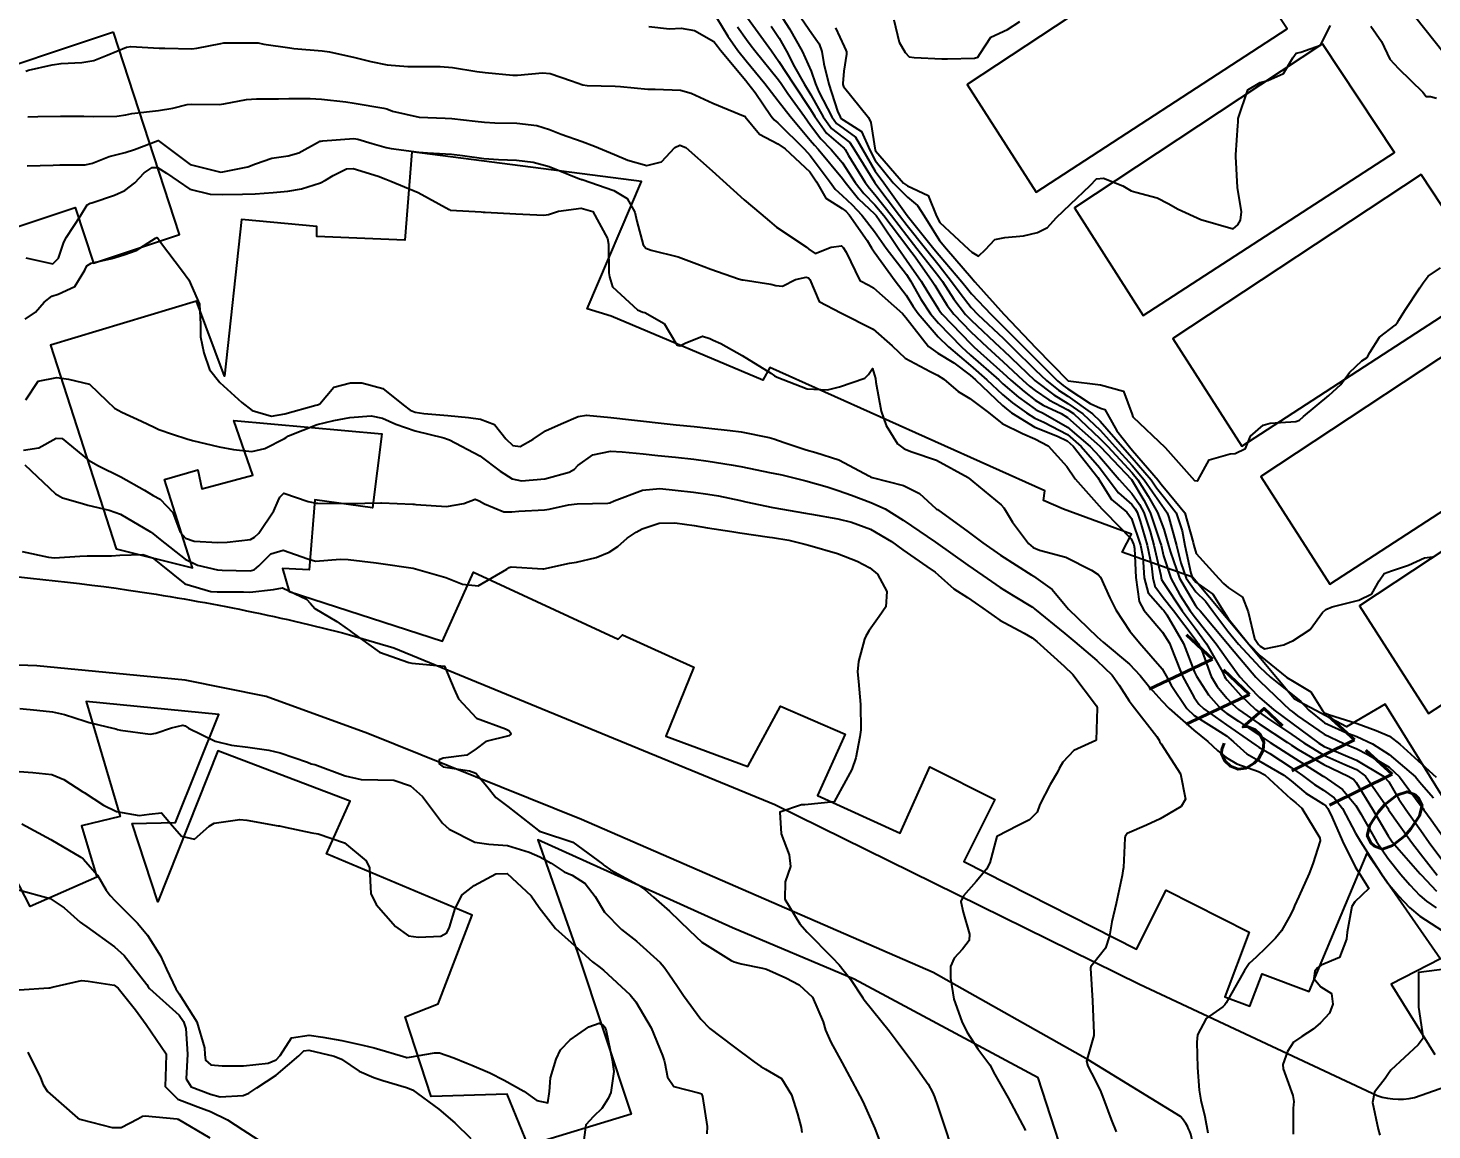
# Model space of a CAD drawing. Header units: metres. Extents: x 318500 to 325275, y 7408834 to 7428799.
# Drawn here: x 322087.7 to 322173.8, y 7422118.6 to 7422186.2 of the extents above; entities that cross this region are included whole.
import ezdxf
from ezdxf.enums import TextEntityAlignment as Align

# ---------------------------------------------------------------- set-up
doc = ezdxf.new("R2010")
doc.units = ezdxf.units.M
doc.header["$MEASUREMENT"] = 0
for name, color, linetype in [('Cotas', 45, 'Continuous'), ('Curvas de Nivel 1m', 11, 'Continuous'), ('Curvas de Nivel 5m', 15, 'Continuous'), ('Edificações', 30, 'Continuous'), ('Linha Férrea', 20, 'Continuous'), ('Vias Primárias', 230, 'Continuous')]:
    doc.layers.add(name, color=color, linetype=linetype)
doc.styles.add('Style-STANDARD', font='STANDARD.shx')

msp = doc.modelspace()

# ---------------------------------------------------------------- linework, layer by layer
at = {"layer": 'Curvas de Nivel 1m', "flags": 128}
for points, elevation in [([(322125.774, 7422186.274), (322127.047, 7422186.146), (322127.773, 7422186.175), (322128.59, 7422186.033), (322129.765, 7422185.353), (322129.999, 7422185.073), (322130.17, 7422184.834), (322131.732, 7422182.96), (322131.853, 7422182.808), (322132.294, 7422182.228), (322133.274, 7422180.786), (322133.475, 7422180.561), (322133.696, 7422180.365), (322135.323, 7422178.764), (322135.674, 7422178.375), (322136.896, 7422176.741), (322137.216, 7422176.309), (322137.642, 7422175.924), (322138.254, 7422175.339), (322138.839, 7422174.712), (322139.615, 7422173.717), (322140.332, 7422172.693), (322141.576, 7422171.068), (322141.835, 7422170.676), (322142.454, 7422169.561), (322143.051, 7422168.657), (322143.541, 7422168.08), (322144.963, 7422166.628), (322145.513, 7422166.13), (322147.237, 7422164.603), (322147.488, 7422164.369), (322148.449, 7422163.554), (322149.472, 7422162.815), (322149.626, 7422162.722), (322149.956, 7422162.563), (322151.458, 7422161.712), (322152.853, 7422160.526), (322153.431, 7422159.909), (322154.631, 7422158.502), (322154.993, 7422158.083), (322155.401, 7422157.63), (322155.88, 7422156.968), (322156.13, 7422156.479), (322156.53, 7422155.315), (322156.757, 7422154.469), (322157.181, 7422152.614), (322157.2, 7422152.462), (322157.227, 7422152.359), (322157.327, 7422152.197), (322158.487, 7422150.448), (322159.294, 7422149.379), (322159.992, 7422148.429), (322160.958, 7422146.711), (322161.086, 7422146.412), (322161.147, 7422146.309), (322161.248, 7422146.184), (322162.094, 7422145.253), (322162.99, 7422144.384), (322163.227, 7422144.2), (322163.726, 7422143.871), (322165.208, 7422142.868), (322165.949, 7422142.349), (322167.189, 7422141.592), (322168.477, 7422141.014), (322169.176, 7422140.711), (322169.74, 7422140.294), (322171.098, 7422138.333), (322171.131, 7422138.28), (322171.15, 7422138.249), (322172.56, 7422136.258), (322173.109, 7422135.549), (322174.14, 7422134.234)], 771), ([(322131.221, 7422186.265), (322131.767, 7422185.487), (322132.056, 7422185.099), (322132.281, 7422184.802), (322133.733, 7422183.013), (322133.904, 7422182.778), (322134.316, 7422182.179), (322135.319, 7422180.764), (322135.695, 7422180.22), (322136.329, 7422179.393), (322136.955, 7422178.741), (322137.668, 7422177.911), (322138.441, 7422176.718), (322138.973, 7422176.039), (322139.636, 7422175.348), (322140.196, 7422174.694), (322141.602, 7422172.828), (322141.715, 7422172.678), (322142.12, 7422172.145), (322143.162, 7422170.656), (322143.322, 7422170.408), (322143.563, 7422169.999), (322144.08, 7422169.167), (322144.489, 7422168.636), (322145.534, 7422167.557), (322146.538, 7422166.61), (322147.507, 7422165.725), (322148.724, 7422164.581), (322149.134, 7422164.223), (322149.484, 7422163.948), (322150.306, 7422163.386), (322151.472, 7422162.771), (322151.82, 7422162.536), (322153.447, 7422161.012), (322153.929, 7422160.513), (322155.416, 7422158.915), (322155.763, 7422158.485), (322156.411, 7422157.486), (322156.978, 7422156.466), (322157.375, 7422155.453), (322157.658, 7422154.457), (322157.768, 7422154.041), (322158.324, 7422152.45), (322159.313, 7422150.768), (322159.459, 7422150.586), (322159.591, 7422150.436), (322161.28, 7422148.433), (322161.298, 7422148.41), (322161.461, 7422148.223), (322163.007, 7422146.384), (322163.123, 7422146.256), (322163.247, 7422146.128), (322165.112, 7422144.361), (322165.229, 7422144.265), (322165.566, 7422144.014), (322167.208, 7422142.89), (322168.398, 7422142.312), (322169.195, 7422141.971), (322169.833, 7422141.651), (322171.179, 7422140.855), (322171.819, 7422140.27), (322172.391, 7422139.491), (322173.152, 7422138.46), (322173.248, 7422138.346), (322173.319, 7422138.247), (322173.754, 7422137.628), (322174.742, 7422136.226)], 769), ([(322131.829, 7422186.809), (322132.66, 7422185.688), (322133.313, 7422184.787), (322133.75, 7422184.144), (322134.644, 7422182.771), (322135.706, 7422181.19), (322135.968, 7422180.756), (322136.685, 7422179.74), (322137.682, 7422178.889), (322137.768, 7422178.816), (322137.824, 7422178.728), (322138.035, 7422178.364), (322139.042, 7422176.709), (322139.307, 7422176.365), (322139.643, 7422175.986), (322140.67, 7422174.69), (322141.612, 7422173.459), (322142.224, 7422172.671), (322143.574, 7422170.945), (322143.784, 7422170.647), (322144.484, 7422169.561), (322145.194, 7422168.625), (322145.545, 7422168.265), (322147.338, 7422166.602), (322147.517, 7422166.431), (322149.465, 7422164.57), (322150.622, 7422163.694), (322151.476, 7422163.168), (322152.389, 7422162.531), (322153.455, 7422161.526), (322154.388, 7422160.506), (322155.423, 7422159.365), (322156.159, 7422158.479), (322156.671, 7422157.739), (322157.393, 7422156.714), (322157.564, 7422156.458), (322157.679, 7422156.164), (322158.148, 7422154.452), (322158.408, 7422153.386), (322158.73, 7422152.446), (322159.322, 7422151.599), (322159.914, 7422151.029), (322160.377, 7422150.424), (322161.292, 7422149.187), (322161.951, 7422148.4), (322163.259, 7422146.983), (322163.911, 7422146.373), (322165.24, 7422145.312), (322165.767, 7422144.883), (322166.263, 7422144.345), (322167.219, 7422143.584), (322168.538, 7422142.982), (322169.206, 7422142.729), (322170.16, 7422142.29), (322171.19, 7422141.64), (322172.801, 7422140.256), (322172.973, 7422140.058), (322173.166, 7422139.816), (322173.901, 7422138.983)], 768), ([(322133.284, 7422186.296), (322133.768, 7422185.575), (322134.233, 7422184.775), (322134.719, 7422183.797), (322135.305, 7422182.764), (322135.72, 7422182.084), (322136.483, 7422180.748), (322136.986, 7422180.034), (322137.688, 7422179.489), (322138.117, 7422179.157), (322138.4, 7422178.719), (322139.618, 7422176.733), (322139.636, 7422176.7), (322141.15, 7422174.685), (322141.621, 7422174.073), (322142.74, 7422172.663), (322143.585, 7422171.622), (322144.354, 7422170.638), (322144.866, 7422169.933), (322145.554, 7422169.045), (322145.964, 7422168.616), (322147.528, 7422167.136), (322148.092, 7422166.591), (322149.5, 7422165.205), (322150.168, 7422164.56), (322150.911, 7422163.976), (322151.481, 7422163.604), (322152.987, 7422162.525), (322153.463, 7422162.075), (322154.83, 7422160.499), (322155.43, 7422159.821), (322156.58, 7422158.472), (322156.927, 7422157.989), (322157.399, 7422157.383), (322158.116, 7422156.453), (322158.482, 7422155.341), (322158.662, 7422154.447), (322159.03, 7422152.747), (322159.133, 7422152.442), (322159.328, 7422152.209), (322160.368, 7422151.472), (322161.034, 7422150.414), (322161.304, 7422149.979), (322162.58, 7422148.391), (322163.269, 7422147.678), (322164.903, 7422146.363), (322165.248, 7422146.159), (322166.383, 7422145.485), (322167.091, 7422144.332), (322167.228, 7422144.189), (322167.462, 7422144.091), (322169.218, 7422143.53), (322170.395, 7422143.105), (322171.207, 7422142.755), (322171.834, 7422142.27), (322173.182, 7422141.046), (322174.079, 7422140.236)], 767), ([(322134.009, 7422186.778), (322134.402, 7422186.145), (322135.194, 7422184.766), (322135.742, 7422183.533), (322136.004, 7422182.756), (322136.21, 7422182.266), (322136.997, 7422180.741), (322137.289, 7422180.329), (322137.693, 7422180.042), (322138.466, 7422179.497), (322138.908, 7422178.712), (322139.661, 7422177.401), (322140.187, 7422176.695), (322141.62, 7422174.69), (322143.264, 7422172.655), (322143.594, 7422172.257), (322144.981, 7422170.629), (322145.238, 7422170.296), (322145.563, 7422169.887), (322146.782, 7422168.608), (322147.539, 7422167.856), (322148.812, 7422166.581), (322149.51, 7422165.879), (322150.836, 7422164.55), (322151.201, 7422164.258), (322151.485, 7422164.064), (322152.85, 7422163.153), (322153.474, 7422162.875), (322153.754, 7422162.797), (322153.912, 7422162.513), (322154.485, 7422161.474), (322155.258, 7422160.493), (322155.437, 7422160.287), (322157.018, 7422158.466), (322157.185, 7422158.24), (322157.405, 7422157.971), (322158.661, 7422156.447), (322159.173, 7422154.632), (322159.2, 7422154.442), (322159.353, 7422153.966), (322160.735, 7422152.419), (322161.035, 7422152.123), (322161.325, 7422151.862), (322162.193, 7422151.272), (322162.544, 7422150.391), (322162.934, 7422148.737), (322163.179, 7422148.382), (322163.278, 7422148.278), (322163.532, 7422148.121), (322164.736, 7422148.365), (322165.107, 7422148.537), (322165.284, 7422148.612), (322166.346, 7422149.293), (322167.102, 7422150.333), (322167.312, 7422150.53), (322167.684, 7422150.695), (322169.318, 7422151.099), (322170.121, 7422151.493), (322170.566, 7422152.288), (322170.882, 7422152.739), (322171.339, 7422152.889), (322172.372, 7422153.237), (322173.352, 7422153.685), (322173.846, 7422153.749)], 766), ([(322137.225, 7422186.189), (322137.763, 7422185.05), (322137.865, 7422184.832), (322137.9, 7422184.728), (322137.905, 7422184.581), (322137.742, 7422183.55), (322137.669, 7422182.793), (322137.678, 7422182.731), (322137.728, 7422182.609), (322139.261, 7422180.707), (322139.394, 7422180.401), (322139.662, 7422178.7), (322139.679, 7422178.66), (322141.407, 7422176.682), (322141.648, 7422176.508), (322142.908, 7422175.926), (322143.42, 7422174.653), (322143.624, 7422174.257), (322145.394, 7422172.623), (322145.597, 7422172.447), (322146.009, 7422172.2), (322146.435, 7422172.612), (322146.992, 7422173.223), (322147.611, 7422173.34), (322148.763, 7422173.433), (322149.616, 7422173.655), (322150.227, 7422173.955), (322150.759, 7422174.553), (322151.638, 7422175.383), (322152.842, 7422176.528), (322153.24, 7422176.941), (322153.657, 7422176.975), (322154.858, 7422176.502), (322155.363, 7422176.211), (322155.646, 7422176.116), (322156.949, 7422175.776), (322157.64, 7422175.417), (322158.252, 7422175.07), (322159.63, 7422174.44), (322161.622, 7422173.867), (322161.912, 7422174.12), (322162.065, 7422174.403), (322162.137, 7422174.905), (322161.887, 7422176.406), (322161.786, 7422178.301), (322161.786, 7422178.408), (322161.907, 7422180.207), (322161.92, 7422180.407), (322161.934, 7422180.629), (322162.519, 7422182.398), (322163.278, 7422182.846), (322163.739, 7422182.964), (322164.711, 7422183.405), (322165.279, 7422184.365), (322165.49, 7422184.637), (322165.765, 7422184.708), (322166.979, 7422185.135), (322167.582, 7422186.333)], 764), ([(322140.798, 7422186.69), (322141.139, 7422185.314), (322141.502, 7422184.683), (322141.756, 7422184.427), (322142.053, 7422184.378), (322143.755, 7422184.288), (322144.104, 7422184.295), (322145.756, 7422184.337), (322145.967, 7422184.408), (322146.095, 7422184.617), (322146.763, 7422185.617), (322147.775, 7422186.099), (322148.54, 7422186.589)], 763), ([(322170.053, 7422186.306), (322170.709, 7422185.363), (322171.234, 7422184.285), (322171.751, 7422183.71), (322173.249, 7422182.257), (322173.461, 7422181.988), (322173.727, 7422181.98), (322174.086, 7422181.887)], 764), ([(322087.575, 7422183.549), (322087.733, 7422183.603), (322089.185, 7422183.929), (322089.739, 7422184.002), (322091.01, 7422184.081), (322091.743, 7422184.202), (322092.557, 7422184.519), (322093.755, 7422185.009), (322094.018, 7422185.045), (322095.755, 7422184.961), (322096.086, 7422184.954), (322097.755, 7422184.921), (322098.064, 7422184.947), (322099.533, 7422185.242), (322099.714, 7422185.287), (322099.76, 7422185.289), (322099.806, 7422185.285), (322101.761, 7422185.275), (322101.821, 7422185.269), (322102.166, 7422185.204), (322103.757, 7422184.964), (322104.001, 7422184.933), (322105.754, 7422184.782), (322106.189, 7422184.718), (322107.749, 7422184.38), (322108.726, 7422184.135), (322109.742, 7422183.931), (322111.004, 7422183.825), (322111.741, 7422183.819), (322112.977, 7422183.825), (322113.741, 7422183.775), (322115.235, 7422183.53), (322115.736, 7422183.452), (322117.446, 7422183.292), (322117.734, 7422183.292), (322119.269, 7422183.445), (322119.736, 7422183.401), (322121.035, 7422182.95), (322121.727, 7422182.708), (322122.001, 7422182.662), (322123.725, 7422182.617), (322124.048, 7422182.592), (322125.723, 7422182.433), (322126.177, 7422182.43), (322127.723, 7422182.385), (322128.378, 7422182.196), (322129.711, 7422181.587), (322131.58, 7422180.812), (322131.67, 7422180.781), (322131.699, 7422180.749), (322132.569, 7422179.677), (322133.683, 7422179.083), (322134.145, 7422178.775), (322135.659, 7422177.36), (322136.057, 7422176.754), (322136.633, 7422175.743), (322137.634, 7422175.125), (322137.863, 7422174.957), (322138.061, 7422174.724), (322139.167, 7422173.146), (322139.441, 7422172.702), (322139.596, 7422172.453), (322140.893, 7422170.687), (322141.561, 7422169.799), (322141.992, 7422169.111), (322142.294, 7422168.669), (322143.529, 7422167.247), (322144.153, 7422166.641), (322145.503, 7422165.499), (322146.514, 7422164.61), (322147.481, 7422163.703), (322148.082, 7422163.197), (322148.939, 7422162.578), (322149.465, 7422162.263), (322150, 7422162.024), (322151.451, 7422161.266), (322152.305, 7422160.531), (322153.421, 7422159.233), (322153.956, 7422158.512), (322154.588, 7422157.688), (322155.395, 7422156.967), (322155.613, 7422156.707), (322155.727, 7422156.485), (322155.912, 7422155.952), (322156.338, 7422154.475), (322156.61, 7422153.201), (322156.682, 7422152.47), (322156.812, 7422151.955), (322157.318, 7422151.266), (322157.951, 7422150.454), (322159.284, 7422148.708), (322159.477, 7422148.437), (322159.7, 7422148.008), (322160.271, 7422146.425), (322160.628, 7422145.803), (322161.237, 7422145.08), (322161.561, 7422144.733), (322161.947, 7422144.399), (322163.217, 7422143.516), (322164.955, 7422142.362), (322165.198, 7422142.204), (322165.606, 7422141.942), (322167.18, 7422141.011), (322168.68, 7422140.307), (322168.992, 7422140.126), (322169.166, 7422139.919), (322170.168, 7422138.29), (322171.125, 7422136.641), (322171.38, 7422136.276), (322173.091, 7422134.321), (322173.15, 7422134.249), (322174.091, 7422133.245)], 772), ([(322087.694, 7422180.75), (322088.31, 7422180.768), (322089.694, 7422180.782), (322091.12, 7422180.774), (322091.694, 7422180.771), (322093.159, 7422180.782), (322093.695, 7422180.857), (322094.067, 7422180.935), (322095.698, 7422181.137), (322096.596, 7422181.277), (322097.47, 7422181.497), (322097.704, 7422181.524), (322099.433, 7422181.505), (322099.705, 7422181.534), (322101.112, 7422181.813), (322101.71, 7422181.85), (322103.059, 7422181.841), (322103.71, 7422181.856), (322105.008, 7422181.869), (322105.71, 7422181.821), (322107.192, 7422181.654), (322107.707, 7422181.58), (322109.536, 7422181.269), (322109.702, 7422181.223), (322110.069, 7422181.096), (322111.696, 7422180.725), (322113.293, 7422180.653), (322113.696, 7422180.639), (322115.135, 7422180.469), (322115.694, 7422180.413), (322116.332, 7422180.375), (322117.693, 7422180.343), (322118.919, 7422180.208), (322119.69, 7422179.956), (322120.406, 7422179.678), (322121.683, 7422179.234), (322122.456, 7422178.932), (322123.673, 7422178.437), (322124.483, 7422178.093), (322125.663, 7422177.762), (322126.564, 7422177.979), (322127.378, 7422178.865), (322127.682, 7422179.012), (322128.047, 7422178.856), (322129.659, 7422177.435), (322130.321, 7422176.83), (322131.632, 7422175.641), (322132.643, 7422174.795), (322133.172, 7422174.343), (322133.612, 7422173.983), (322135.421, 7422172.762), (322135.598, 7422172.633), (322135.99, 7422172.358), (322136.973, 7422172.739), (322137.601, 7422172.82), (322137.698, 7422172.729), (322137.882, 7422172.439), (322138.72, 7422170.713), (322139.283, 7422170.42), (322139.566, 7422170.256), (322141.334, 7422168.682), (322141.546, 7422168.436), (322142.937, 7422166.659), (322143.514, 7422166.251), (322144.479, 7422165.662), (322145.494, 7422164.898), (322145.811, 7422164.617), (322147.474, 7422163.032), (322147.708, 7422162.832), (322148.031, 7422162.592), (322149.457, 7422161.699), (322150.848, 7422161.15), (322151.445, 7422160.86), (322151.809, 7422160.536), (322153.32, 7422158.613), (322153.384, 7422158.52), (322153.41, 7422158.471), (322154.164, 7422157.275), (322155.094, 7422156.494), (322155.384, 7422156.106), (322155.932, 7422154.481), (322156.078, 7422153.75), (322156.165, 7422152.477), (322156.397, 7422151.55), (322157.311, 7422150.529), (322157.373, 7422150.459), (322157.555, 7422150.208), (322158.563, 7422148.447), (322159.254, 7422146.692), (322159.361, 7422146.438), (322160.099, 7422145.288), (322160.885, 7422144.415), (322161.226, 7422144.151), (322161.951, 7422143.667), (322163.207, 7422142.827), (322163.893, 7422142.373), (322165.188, 7422141.531), (322167.101, 7422140.331), (322167.144, 7422140.304), (322167.17, 7422140.286), (322168.327, 7422139.478), (322169.152, 7422138.5), (322169.273, 7422138.299), (322169.44, 7422138.003), (322170.407, 7422136.287), (322171.105, 7422135.268), (322171.91, 7422134.268), (322172.463, 7422133.639), (322173.077, 7422132.99), (322173.471, 7422132.641), (322174.069, 7422132.235)], 773), ([(322087.655, 7422177.743), (322089.246, 7422177.784), (322089.656, 7422177.789), (322091.214, 7422177.789), (322091.658, 7422177.894), (322092.689, 7422178.3), (322093.669, 7422178.557), (322094.238, 7422178.738), (322095.68, 7422179.29), (322097.658, 7422177.81), (322099.531, 7422177.353), (322099.652, 7422177.365), (322101.193, 7422177.678), (322101.66, 7422177.853), (322102.662, 7422178.198), (322103.668, 7422178.348), (322104.308, 7422178.537), (322105.465, 7422179.162), (322105.602, 7422179.24), (322105.681, 7422179.256), (322105.782, 7422179.259), (322107.683, 7422179.405), (322107.935, 7422179.379), (322108.806, 7422179.113), (322109.676, 7422178.862), (322109.972, 7422178.801), (322111.672, 7422178.577), (322112.202, 7422178.542), (322113.671, 7422178.456), (322114.348, 7422178.361), (322115.667, 7422178.182), (322116.558, 7422178.12), (322117.666, 7422178.076), (322118.682, 7422177.968), (322119.661, 7422177.691), (322121.538, 7422176.942), (322121.617, 7422176.908), (322121.649, 7422176.902), (322121.697, 7422176.892), (322123.639, 7422176.214), (322124.46, 7422175.736), (322124.923, 7422174.9), (322125.051, 7422174.335), (322125.431, 7422172.893), (322125.597, 7422172.677), (322125.917, 7422172.564), (322127.589, 7422172.16), (322128.716, 7422171.716), (322129.578, 7422171.389), (322131.278, 7422170.814), (322131.512, 7422170.754), (322131.569, 7422170.744), (322133.268, 7422170.485), (322133.566, 7422170.394), (322133.989, 7422170.352), (322134.777, 7422170.768), (322135.424, 7422170.909), (322135.572, 7422170.862), (322135.65, 7422170.759), (322136.23, 7422169.423), (322137.55, 7422168.73), (322139.535, 7422167.727), (322140.714, 7422166.688), (322141.509, 7422165.932), (322143.037, 7422165.117), (322143.494, 7422164.907), (322143.88, 7422164.644), (322144.75, 7422163.899), (322145.478, 7422163.465), (322146.616, 7422162.609), (322147.46, 7422161.932), (322148.703, 7422161.329), (322149.446, 7422160.991), (322150.274, 7422160.557), (322151.421, 7422159.286), (322151.927, 7422158.535), (322153.394, 7422156.888), (322153.567, 7422156.693), (322153.746, 7422156.515), (322155.366, 7422154.866), (322155.533, 7422154.487), (322155.573, 7422154.271), (322155.644, 7422152.485), (322155.859, 7422151.026), (322156.144, 7422150.477), (322157.29, 7422149.144), (322157.709, 7422148.456), (322157.997, 7422147.725), (322158.504, 7422146.447), (322159.237, 7422145.136), (322159.52, 7422144.723), (322159.823, 7422144.431), (322161.216, 7422143.46), (322162.744, 7422142.387), (322163.011, 7422142.197), (322163.196, 7422142.084), (322163.874, 7422141.689), (322165.177, 7422140.84), (322165.879, 7422140.349), (322166.614, 7422139.788), (322167.161, 7422139.438), (322167.809, 7422138.972), (322168.325, 7422138.312), (322169.128, 7422136.813), (322169.424, 7422136.297), (322169.996, 7422135.402), (322170.717, 7422134.284), (322171.085, 7422133.77), (322171.767, 7422132.96), (322172.442, 7422132.259), (322173.062, 7422131.723), (322174.467, 7422130.81)], 774), ([(322087.529, 7422168.327), (322088.159, 7422168.758), (322088.7, 7422169.378), (322089.167, 7422169.752), (322089.547, 7422169.856), (322090.583, 7422170.327), (322091.191, 7422171.346), (322091.315, 7422171.603), (322091.576, 7422171.758), (322092.853, 7422172.048), (322093.584, 7422172.275), (322094.348, 7422172.543), (322095.527, 7422173.291), (322095.568, 7422173.322), (322095.6, 7422173.337), (322095.64, 7422173.329), (322095.672, 7422173.289), (322095.825, 7422173.058), (322097.18, 7422171.266), (322097.562, 7422170.754), (322098.23, 7422169.25), (322098.281, 7422168.002), (322098.284, 7422167.249), (322098.48, 7422166.271), (322098.829, 7422165.24), (322099.478, 7422164.445), (322100.825, 7422163.216), (322101.455, 7422162.733), (322102.641, 7422162.381), (322103.453, 7422162.526), (322105.358, 7422163.051), (322105.459, 7422163.079), (322105.514, 7422163.095), (322105.598, 7422163.149), (322106.46, 7422164.156), (322107.479, 7422164.426), (322108.174, 7422164.425), (322109.475, 7422164.084), (322110.715, 7422163.081), (322111.139, 7422162.757), (322111.456, 7422162.634), (322111.978, 7422162.542), (322113.454, 7422162.427), (322114.728, 7422162.306), (322115.452, 7422162.203), (322116.316, 7422161.879), (322117.016, 7422160.996), (322117.434, 7422160.587), (322117.892, 7422160.527), (322118.679, 7422160.978), (322119.445, 7422161.48), (322120.414, 7422161.92), (322121.454, 7422162.362), (322121.95, 7422162.44), (322123.454, 7422162.3), (322124.713, 7422162.156), (322125.458, 7422162.074), (322126.357, 7422161.976), (322127.455, 7422161.86), (322128.558, 7422161.744), (322129.452, 7422161.648), (322130.765, 7422161.505), (322131.449, 7422161.413), (322133.154, 7422161.075), (322133.443, 7422160.996), (322134.072, 7422160.774), (322135.433, 7422160.318), (322136.029, 7422160.154), (322137.425, 7422159.697), (322139.305, 7422158.702), (322139.377, 7422158.668), (322139.41, 7422158.65), (322139.48, 7422158.629), (322141.404, 7422158.122), (322142.381, 7422157.647), (322143.391, 7422156.728), (322143.43, 7422156.689), (322143.483, 7422156.649), (322145.37, 7422155.29), (322146.263, 7422154.611), (322147.349, 7422153.854), (322149.279, 7422152.623), (322149.33, 7422152.59), (322149.368, 7422152.569), (322150.527, 7422151.757), (322151.313, 7422150.796), (322151.52, 7422150.538), (322153.285, 7422148.844), (322153.655, 7422148.514), (322155.26, 7422147.164), (322155.908, 7422146.48), (322156.507, 7422145.736), (322157.235, 7422144.929), (322157.695, 7422144.455), (322159.21, 7422143.126), (322160.066, 7422142.427), (322160.654, 7422141.88), (322161.186, 7422141.455), (322161.845, 7422141.065), (322163.173, 7422140.587), (322163.57, 7422140.376), (322165.156, 7422138.924), (322165.47, 7422138.672), (322165.827, 7422138.35), (322166.927, 7422136.529), (322166.965, 7422136.332), (322166.514, 7422134.923), (322166.29, 7422134.342), (322165.647, 7422132.923), (322165.39, 7422132.355), (322165.292, 7422132.132), (322165.059, 7422131.653), (322164.587, 7422130.825), (322164.216, 7422130.368), (322163.627, 7422129.778), (322163.022, 7422129.211), (322162.594, 7422128.808), (322162.308, 7422128.391), (322161.457, 7422126.866), (322161.187, 7422126.407), (322161.114, 7422126.282), (322160.986, 7422126.167), (322159.953, 7422125.447), (322159.437, 7422124.433), (322159.393, 7422123.994), (322159.429, 7422122.433), (322159.533, 7422121.048), (322159.643, 7422120.429), (322159.89, 7422119.43), (322160.073, 7422118.422)], 776), ([(322087.564, 7422163.389), (322088.333, 7422164.526), (322089.481, 7422164.75), (322090.179, 7422164.66), (322091.475, 7422164.351), (322092.546, 7422163.324), (322093.009, 7422162.87), (322093.453, 7422162.625), (322094.674, 7422162.071), (322095.444, 7422161.698), (322095.729, 7422161.571), (322096.557, 7422161.273), (322097.436, 7422160.987), (322097.802, 7422160.887), (322099.429, 7422160.509), (322100.31, 7422160.338), (322101.425, 7422160.218), (322102.228, 7422160.398), (322103.438, 7422161.021), (322103.533, 7422161.084), (322103.678, 7422161.176), (322105.447, 7422161.88), (322106.465, 7422162.125), (322107.452, 7422162.311), (322108.75, 7422162.407), (322109.452, 7422162.253), (322110.255, 7422161.894), (322111.444, 7422161.48), (322113.204, 7422161.052), (322113.439, 7422160.982), (322113.552, 7422160.934), (322115.424, 7422159.953), (322116.668, 7422159.001), (322117.403, 7422158.54), (322117.967, 7422158.422), (322119.406, 7422158.541), (322120.89, 7422158.948), (322121.217, 7422159.139), (322121.416, 7422159.35), (322122.341, 7422160.016), (322123.43, 7422160.226), (322124.139, 7422160.199), (322125.428, 7422160.074), (322126.327, 7422159.976), (322127.425, 7422159.86), (322128.534, 7422159.738), (322129.422, 7422159.623), (322130.835, 7422159.403), (322131.417, 7422159.297), (322133.278, 7422158.916), (322133.412, 7422158.884), (322133.948, 7422158.775), (322135.407, 7422158.42), (322136.719, 7422158.056), (322137.401, 7422157.83), (322138.209, 7422157.529), (322139.394, 7422157.097), (322140.276, 7422156.691), (322141.38, 7422156.014), (322143.36, 7422154.65), (322145.34, 7422153.254), (322146.256, 7422152.611), (322147.323, 7422151.885), (322148.116, 7422151.386), (322149.311, 7422150.666), (322149.367, 7422150.626), (322149.43, 7422150.568), (322151.288, 7422149.059), (322151.915, 7422148.534), (322153.263, 7422147.407), (322154.189, 7422146.506), (322154.628, 7422145.883), (322155.234, 7422144.922), (322155.418, 7422144.673), (322155.572, 7422144.485), (322156.934, 7422142.734), (322157.101, 7422142.461), (322157.122, 7422142.384), (322157.197, 7422142.28), (322158.399, 7422140.448), (322158.702, 7422138.898), (322158.423, 7422138.447), (322157.628, 7422137.97), (322157.138, 7422137.689), (322156.31, 7422137.294), (322155.124, 7422136.782), (322155.001, 7422136.613), (322154.976, 7422136.492), (322154.883, 7422134.704), (322154.855, 7422134.494), (322154.802, 7422134.209), (322154.441, 7422132.499), (322154.18, 7422131.376), (322154.029, 7422130.505), (322153.781, 7422129.757), (322153.014, 7422128.767), (322152.899, 7422128.634), (322152.87, 7422128.521), (322152.99, 7422126.52), (322153.082, 7422124.518), (322153.073, 7422124.403), (322152.952, 7422123.963), (322152.623, 7422122.835), (322152.705, 7422122.522), (322152.926, 7422122.08), (322153.452, 7422121.048), (322153.661, 7422120.509), (322154.14, 7422119.253), (322154.452, 7422118.494)], 777), ([(322087.424, 7422160.305), (322088.373, 7422160.433), (322089.435, 7422161.025), (322089.791, 7422161.009), (322091.415, 7422159.69), (322092.024, 7422159.331), (322093.4, 7422158.653), (322094.845, 7422157.838), (322095.384, 7422157.526), (322095.811, 7422157.284), (322096.583, 7422156.483), (322097.041, 7422155.265), (322097.355, 7422154.9), (322097.89, 7422154.714), (322099.351, 7422154.644), (322099.924, 7422154.652), (322101.354, 7422154.826), (322101.605, 7422154.957), (322101.853, 7422155.203), (322102.771, 7422156.586), (322103.053, 7422157.185), (322103.152, 7422157.415), (322103.387, 7422157.665), (322104.89, 7422157.157), (322105.291, 7422157.063), (322105.379, 7422157.056), (322105.476, 7422157.052), (322107.379, 7422157.028), (322109.341, 7422157.062), (322109.38, 7422157.065), (322111.297, 7422156.989), (322111.379, 7422156.982), (322111.482, 7422156.966), (322113.378, 7422156.85), (322114.426, 7422157.034), (322115.122, 7422157.285), (322115.383, 7422157.195), (322115.712, 7422157.015), (322116.892, 7422156.514), (322117.375, 7422156.513), (322117.8, 7422156.562), (322119.385, 7422156.645), (322119.67, 7422156.682), (322120.859, 7422156.948), (322121.391, 7422157.005), (322123.263, 7422157.05), (322123.391, 7422157.07), (322123.657, 7422157.18), (322125.399, 7422157.835), (322126.464, 7422157.937), (322127.4, 7422157.845), (322128.529, 7422157.719), (322129.398, 7422157.604), (322130.058, 7422157.491), (322131.394, 7422157.211), (322131.726, 7422157.138), (322133.39, 7422156.78), (322135.385, 7422156.435), (322135.765, 7422156.374), (322137.38, 7422156.082), (322138.212, 7422155.883), (322139.371, 7422155.446), (322140.657, 7422154.687), (322141.353, 7422154.195), (322142.829, 7422153.166), (322143.333, 7422152.817), (322143.531, 7422152.647), (322144.482, 7422151.793), (322145.316, 7422151.253), (322146.271, 7422150.61), (322147.299, 7422149.867), (322148.797, 7422149.067), (322149.283, 7422148.794), (322149.581, 7422148.565), (322151.258, 7422147.059), (322151.794, 7422146.535), (322153.231, 7422144.614), (322153.26, 7422144.55), (322153.272, 7422144.519), (322153.278, 7422144.47), (322153.213, 7422142.52), (322153.2, 7422142.491), (322151.845, 7422141.879), (322151.179, 7422141.172), (322150.948, 7422140.768), (322150.841, 7422140.545), (322150.401, 7422139.79), (322149.767, 7422138.561), (322149.601, 7422138.105), (322149.136, 7422137.619), (322148.43, 7422137.281), (322147.12, 7422136.6), (322146.702, 7422134.998), (322146.496, 7422134.606), (322145.847, 7422133.848), (322145.074, 7422132.973), (322144.918, 7422132.622), (322145.06, 7422131.963), (322145.458, 7422130.616), (322145.428, 7422130.222), (322145.026, 7422129.693), (322144.506, 7422129.139), (322144.292, 7422128.631), (322144.28, 7422127.908), (322144.494, 7422126.627), (322144.969, 7422125.251), (322145.286, 7422124.615), (322145.964, 7422123.586), (322146.7, 7422122.593), (322146.784, 7422122.447), (322146.926, 7422122.153), (322147.826, 7422120.581), (322148.88, 7422118.57)], 778), ([(322087.509, 7422159.389), (322089.384, 7422157.617), (322089.813, 7422157.364), (322091.054, 7422157.022), (322091.376, 7422156.934), (322092.678, 7422156.625), (322093.371, 7422156.369), (322095.222, 7422155.291), (322095.359, 7422155.196), (322095.815, 7422154.821), (322097.335, 7422153.616), (322098.107, 7422153.248), (322099.326, 7422152.964), (322099.621, 7422152.932), (322101.325, 7422152.894), (322101.583, 7422152.949), (322101.854, 7422153.202), (322102.594, 7422153.938), (322103.345, 7422154.158), (322104.863, 7422153.631), (322105.335, 7422153.486), (322106.851, 7422153.622), (322107.337, 7422153.597), (322109.057, 7422153.381), (322109.334, 7422153.344), (322111.33, 7422153.07), (322113.324, 7422152.491), (322114.361, 7422152.075), (322115.32, 7422151.984), (322117.066, 7422152.994), (322117.221, 7422153.102), (322117.332, 7422153.135), (322119.286, 7422153.015), (322119.331, 7422153.024), (322120.909, 7422153.374), (322121.337, 7422153.437), (322122.552, 7422153.711), (322123.347, 7422154.047), (322123.874, 7422154.383), (322124.46, 7422154.899), (322124.995, 7422155.266), (322125.369, 7422155.472), (322126.421, 7422155.828), (322127.375, 7422155.834), (322128.552, 7422155.668), (322129.371, 7422155.544), (322130.873, 7422155.312), (322131.366, 7422155.232), (322133.187, 7422154.959), (322133.362, 7422154.932), (322134.36, 7422154.77), (322135.357, 7422154.536), (322135.659, 7422154.452), (322137.348, 7422153.95), (322138.557, 7422153.497), (322139.336, 7422153.09), (322139.805, 7422152.695), (322140.386, 7422151.623), (322140.308, 7422150.69), (322139.902, 7422150.093), (322139.288, 7422149.236), (322139.091, 7422148.895), (322139.007, 7422148.704), (322138.634, 7422147.335), (322138.583, 7422146.71), (322138.644, 7422146.109), (322138.759, 7422144.707), (322138.774, 7422143.139), (322138.722, 7422142.707), (322138.467, 7422141.425), (322138.228, 7422140.714), (322137.15, 7422138.73), (322135.345, 7422138.55), (322135.147, 7422138.553), (322133.81, 7422138.1), (322133.895, 7422136.768), (322134.381, 7422135.481), (322134.461, 7422134.759), (322134.139, 7422133.822), (322134.117, 7422132.764), (322135.047, 7422131.248), (322135.484, 7422130.746), (322137.017, 7422129.185), (322137.449, 7422128.723), (322138.14, 7422127.851), (322138.902, 7422126.701), (322138.988, 7422126.577), (322140.523, 7422124.677), (322140.952, 7422124.108), (322142.043, 7422122.659), (322142.918, 7422121.419), (322143.185, 7422120.918), (322143.295, 7422120.644), (322143.499, 7422120.043), (322143.978, 7422118.634), (322144.534, 7422116.946)], 779), ([(322087.211, 7422144.457), (322088.243, 7422144.346), (322089.209, 7422144.244), (322089.936, 7422144.088), (322091.203, 7422143.673), (322091.459, 7422143.593), (322092.563, 7422143.32), (322093.084, 7422143.197), (322093.198, 7422143.165), (322093.379, 7422143.127), (322095.194, 7422142.888), (322095.535, 7422142.945), (322096.495, 7422143.271), (322097.202, 7422143.43), (322097.34, 7422143.396), (322097.552, 7422143.255), (322099.188, 7422142.453), (322100.189, 7422142.215), (322101.183, 7422142.091), (322102.478, 7422141.893), (322103.178, 7422141.728), (322104.852, 7422141.155), (322105.081, 7422141.063), (322105.169, 7422141.047), (322105.304, 7422141.013), (322107.162, 7422140.321), (322108.14, 7422140.096), (322109.16, 7422140.084), (322110.131, 7422140.056), (322111.156, 7422139.717), (322111.896, 7422139.063), (322113.126, 7422137.43), (322113.528, 7422137.044), (322115.108, 7422136.252), (322115.974, 7422136.14), (322117.106, 7422136.048), (322118.442, 7422135.635), (322119.096, 7422135.358), (322119.797, 7422134.959), (322120.581, 7422134.444), (322121.083, 7422134.224), (322121.881, 7422133.731), (322122.483, 7422132.919), (322123.056, 7422131.957), (322124.1, 7422130.899), (322125.029, 7422130.183), (322126.479, 7422128.868), (322126.725, 7422128.582), (322127.003, 7422128.175), (322127.54, 7422127.397), (322127.912, 7422126.846), (322128.968, 7422125.391), (322129.525, 7422124.824), (322130.944, 7422123.74), (322132.251, 7422122.79), (322132.642, 7422122.499), (322132.926, 7422122.332), (322133.908, 7422121.753), (322134.537, 7422120.756), (322134.893, 7422119.602), (322135.114, 7422118.748), (322135.17, 7422118.453)], 781), ([(322087.158, 7422140.583), (322088.003, 7422140.535), (322089.156, 7422140.414), (322089.898, 7422140.106), (322091.067, 7422139.341), (322091.114, 7422139.314), (322091.14, 7422139.294), (322092.334, 7422138.524), (322093.128, 7422138.146), (322094.528, 7422137.894), (322095.127, 7422137.965), (322095.9, 7422138.051), (322096.571, 7422137.268), (322097.111, 7422136.629), (322097.915, 7422136.441), (322098.809, 7422137.235), (322099.123, 7422137.418), (322100.689, 7422137.652), (322101.126, 7422137.609), (322103.037, 7422137.266), (322103.121, 7422137.251), (322103.468, 7422137.175), (322105.115, 7422136.821), (322105.5, 7422136.761), (322107.106, 7422136.225), (322108.452, 7422135.11), (322108.652, 7422134.673), (322108.737, 7422133.105), (322109.06, 7422132.433), (322110.241, 7422131.082), (322111.032, 7422130.518), (322111.656, 7422130.438), (322113.032, 7422130.496), (322113.386, 7422130.694), (322113.558, 7422131.042), (322113.9, 7422132.195), (322114.326, 7422133.031), (322115.076, 7422133.6), (322116.401, 7422134.318), (322117.083, 7422134.325), (322118.56, 7422132.975), (322119.059, 7422132.247), (322120.063, 7422130.955), (322121.027, 7422130.106), (322122.33, 7422128.92), (322122.715, 7422128.623), (322123.005, 7422128.401), (322124.635, 7422126.894), (322124.984, 7422126.474), (322125.93, 7422124.875), (322126.623, 7422123.176), (322126.726, 7422122.863), (322126.768, 7422122.702), (322126.92, 7422121.849), (322127.324, 7422121.264), (322128.91, 7422120.869), (322129.009, 7422120.829), (322129.077, 7422120.659), (322129.368, 7422118.825), (322129.338, 7422118.361)], 782), ([(322087.331, 7422137.388), (322089.106, 7422136.424), (322090.946, 7422135.342), (322091.088, 7422135.24), (322091.976, 7422134.229), (322092.497, 7422133.319), (322092.736, 7422132.986), (322093.06, 7422132.649), (322094.41, 7422131.296), (322095.029, 7422130.549), (322095.821, 7422129.278), (322096.206, 7422128.476), (322096.769, 7422127.263), (322096.985, 7422126.945), (322098.062, 7422125.243), (322098.531, 7422123.641), (322098.548, 7422123.236), (322098.581, 7422122.89), (322098.924, 7422122.595), (322099.608, 7422122.538), (322100.923, 7422122.542), (322102.441, 7422122.703), (322102.927, 7422122.908), (322103.16, 7422123.177), (322103.855, 7422124.258), (322104.949, 7422124.428), (322105.787, 7422124.302), (322106.944, 7422124.092), (322108.246, 7422123.805), (322108.938, 7422123.646), (322110.883, 7422123.071), (322110.915, 7422123.056), (322110.952, 7422123.048), (322111.105, 7422123.068), (322112.641, 7422123.346), (322112.934, 7422123.336), (322113.815, 7422123.037), (322114.611, 7422122.708), (322114.926, 7422122.579), (322116.019, 7422122.102), (322116.917, 7422121.67), (322118.105, 7422120.978), (322118.902, 7422120.406), (322119.588, 7422120.271), (322119.692, 7422120.958), (322119.755, 7422121.794), (322120.097, 7422122.952), (322120.371, 7422123.516), (322120.948, 7422124.136), (322121.431, 7422124.455), (322122.098, 7422124.923), (322122.727, 7422125.15), (322122.962, 7422125.054), (322123.085, 7422124.909), (322123.173, 7422124.691), (322123.524, 7422122.904), (322123.625, 7422122.201), (322123.453, 7422120.905), (322123.279, 7422120.532), (322122.895, 7422119.923), (322122.383, 7422119.423), (322121.927, 7422118.924), (322121.791, 7422118.001)], 783), ([(322087.12, 7422133.329), (322089.054, 7422132.81), (322089.931, 7422132.239), (322090.908, 7422131.342), (322091.039, 7422131.243), (322091.311, 7422131.061), (322093.018, 7422129.845), (322093.593, 7422129.304), (322094.992, 7422127.523), (322095.08, 7422127.378), (322095.15, 7422127.288), (322096.966, 7422125.645), (322097.244, 7422125.256), (322097.384, 7422124.823), (322097.484, 7422123.252), (322097.399, 7422121.737), (322097.71, 7422121.248), (322098.903, 7422120.791), (322099.482, 7422120.644), (322100.903, 7422120.721), (322101.244, 7422120.866), (322101.729, 7422121.198), (322102.918, 7422121.957), (322104.32, 7422123.159), (322104.628, 7422123.461), (322104.935, 7422123.497), (322106.483, 7422123.134), (322106.928, 7422122.941), (322108.021, 7422122.214), (322108.917, 7422121.823), (322109.471, 7422121.647), (322110.912, 7422121.22), (322111.29, 7422121.066), (322112.893, 7422119.885), (322113.892, 7422119.035), (322114.866, 7422118.073)], 784), ([(322174.751, 7422128.487), (322173.01, 7422128.273), (322172.994, 7422128.266), (322172.989, 7422128.25), (322172.989, 7422128.229), (322172.979, 7422126.25), (322172.988, 7422126.128), (322173.275, 7422124.245), (322172.956, 7422123.832), (322171.292, 7422122.275), (322171.138, 7422122.076), (322170.932, 7422121.772), (322170.283, 7422120.92), (322170.163, 7422120.287), (322170.514, 7422118.656), (322170.61, 7422118.283)], 774), ([(322087.687, 7422123.382), (322088.48, 7422121.809), (322088.641, 7422121.373), (322088.904, 7422120.955), (322090.747, 7422119.342), (322090.879, 7422119.277), (322090.964, 7422119.253), (322092.872, 7422118.75), (322093.41, 7422118.767), (322094.431, 7422119.294), (322094.721, 7422119.453), (322094.883, 7422119.471), (322096.86, 7422119.281), (322096.88, 7422119.274), (322096.911, 7422119.26), (322098.863, 7422118.129)], 786)]:
    msp.add_lwpolyline(points, dxfattribs=dict(at, elevation=elevation))
at = {"layer": 'Curvas de Nivel 5m', "flags": 128}
for points, elevation in [([(322129.935, 7422186.838), (322130.627, 7422185.686), (322131.234, 7422184.818), (322131.751, 7422184.185), (322132.897, 7422182.792), (322133.714, 7422181.726), (322134.455, 7422180.772), (322135.685, 7422179.308), (322135.94, 7422179.013), (322136.166, 7422178.753), (322137.653, 7422176.96), (322137.818, 7422176.727), (322138.636, 7422175.711), (322139.631, 7422174.792), (322139.715, 7422174.699), (322139.95, 7422174.372), (322141.068, 7422172.685), (322141.589, 7422171.958), (322142.476, 7422170.666), (322142.893, 7422169.99), (322143.553, 7422168.942), (322143.67, 7422168.767), (322143.762, 7422168.647), (322145.523, 7422166.812), (322145.724, 7422166.618), (322147.497, 7422165.034), (322147.979, 7422164.593), (322148.793, 7422163.891), (322149.478, 7422163.368), (322149.974, 7422163.062), (322151.062, 7422162.546), (322151.466, 7422162.297), (322153.259, 7422160.706), (322153.44, 7422160.533), (322153.456, 7422160.52), (322154.261, 7422159.674), (322155.39, 7422158.49), (322156.148, 7422157.229), (322156.534, 7422156.473), (322157.131, 7422154.696), (322157.195, 7422154.462), (322157.35, 7422153.81), (322157.804, 7422152.455), (322158.348, 7422151.422), (322158.981, 7422150.443), (322159.304, 7422150.021), (322160.576, 7422148.421), (322161.265, 7422147.436), (322162.034, 7422146.398), (322162.611, 7422145.757), (322163.237, 7422145.124), (322164.113, 7422144.371), (322165.218, 7422143.546), (322166.866, 7422142.335), (322167.197, 7422142.127), (322167.548, 7422141.971), (322169.185, 7422141.276), (322170.857, 7422140.283), (322171.167, 7422139.953), (322171.779, 7422138.893), (322172.202, 7422138.264), (322173.131, 7422136.963), (322173.647, 7422136.242), (322175.091, 7422134.301)], 770), ([(322135.137, 7422186.766), (322135.771, 7422185.856), (322136.229, 7422185.217), (322136.398, 7422184.75), (322136.516, 7422183.981), (322136.826, 7422182.744), (322137.348, 7422181.093), (322137.514, 7422180.733), (322137.59, 7422180.623), (322137.698, 7422180.552), (322138.817, 7422179.839), (322139.339, 7422178.705), (322139.67, 7422178.055), (322140.773, 7422176.689), (322141.641, 7422175.817), (322142.266, 7422175.3), (322142.661, 7422174.665), (322143.607, 7422173.15), (322144.032, 7422172.644), (322145.574, 7422170.857), (322145.782, 7422170.618), (322147.55, 7422168.64), (322147.57, 7422168.62), (322147.588, 7422168.599), (322149.52, 7422166.57), (322151.49, 7422164.54), (322153.488, 7422164.306), (322154.896, 7422163.911), (322155.423, 7422162.491), (322155.468, 7422162.351), (322157.44, 7422160.46), (322159.238, 7422158.442), (322159.41, 7422158.411), (322159.46, 7422158.439), (322160.147, 7422159.711), (322161.435, 7422160.064), (322161.741, 7422160.1), (322162.37, 7422160.396), (322162.69, 7422161.153), (322163.462, 7422161.832), (322163.885, 7422161.955), (322165.465, 7422162.06), (322165.686, 7422162.138), (322165.94, 7422162.353), (322167.483, 7422163.642), (322168.214, 7422164.319), (322168.757, 7422165.055), (322169.512, 7422165.772), (322169.83, 7422165.982), (322169.994, 7422166.295), (322170.599, 7422167.224), (322171.545, 7422167.972), (322171.698, 7422168.128), (322171.79, 7422168.276), (322172.149, 7422168.864), (322173.077, 7422170.257), (322173.273, 7422170.556), (322173.581, 7422170.965), (322174.339, 7422171.488)], 765), ([(322087.581, 7422172.101), (322089.23, 7422171.718), (322089.581, 7422172.082), (322089.909, 7422173.051), (322090.067, 7422173.363), (322090.93, 7422174.667), (322091.328, 7422175.344), (322091.523, 7422175.44), (322091.622, 7422175.466), (322093.012, 7422175.936), (322093.634, 7422176.229), (322094.257, 7422176.688), (322094.832, 7422177.298), (322095.309, 7422177.64), (322095.655, 7422177.643), (322096.192, 7422177.282), (322097.636, 7422176.3), (322098.881, 7422175.992), (322099.631, 7422175.982), (322100.852, 7422175.998), (322101.632, 7422176.02), (322102.736, 7422176.091), (322103.635, 7422176.186), (322104.475, 7422176.33), (322105.643, 7422176.701), (322105.953, 7422176.847), (322106.422, 7422177.148), (322107.239, 7422177.553), (322107.657, 7422177.564), (322109.175, 7422177.107), (322109.647, 7422176.914), (322109.957, 7422176.786), (322111.635, 7422176.099), (322113.54, 7422175.051), (322113.589, 7422175.02), (322113.62, 7422175.009), (322115.503, 7422174.906), (322115.619, 7422174.9), (322115.744, 7422174.894), (322117.618, 7422174.796), (322119.348, 7422174.705), (322119.618, 7422174.746), (322120.24, 7422174.961), (322121.623, 7422175.144), (322122.341, 7422174.933), (322123.252, 7422173.275), (322123.311, 7422172.923), (322123.33, 7422171.166), (322123.36, 7422170.922), (322123.561, 7422170.322), (322125.084, 7422168.897), (322125.417, 7422168.77), (322125.538, 7422168.734), (322126.729, 7422168.069), (322127.427, 7422166.861), (322127.518, 7422166.739), (322127.675, 7422166.701), (322128.019, 7422166.855), (322129.074, 7422167.295), (322129.523, 7422167.141), (322129.728, 7422167.042), (322130.19, 7422166.83), (322131.51, 7422166.112), (322133.265, 7422165.012), (322133.491, 7422164.865), (322133.648, 7422164.778), (322135.483, 7422164.068), (322136.743, 7422164.002), (322137.484, 7422164.174), (322139.028, 7422164.707), (322139.256, 7422164.942), (322139.499, 7422165.303), (322139.674, 7422164.698), (322139.711, 7422164.475), (322140.038, 7422162.694), (322140.341, 7422161.807), (322141.038, 7422160.684), (322141.436, 7422160.381), (322141.908, 7422160.198), (322143.426, 7422159.687), (322145.363, 7422158.621), (322145.39, 7422158.601), (322145.41, 7422158.584), (322145.65, 7422158.375), (322147.393, 7422156.937), (322147.561, 7422156.767), (322147.664, 7422156.596), (322148.079, 7422155.89), (322149.06, 7422154.574), (322149.357, 7422154.337), (322149.748, 7422154.171), (322151.348, 7422153.727), (322152.928, 7422152.932), (322153.332, 7422152.677), (322153.473, 7422152.518), (322154.055, 7422151.246), (322154.426, 7422150.503), (322155.291, 7422149.199), (322155.874, 7422148.481), (322157.256, 7422146.882), (322157.501, 7422146.457), (322157.809, 7422145.89), (322158.775, 7422144.445), (322159.224, 7422144.026), (322160.275, 7422143.363), (322161.205, 7422142.769), (322161.646, 7422142.403), (322162.465, 7422141.667), (322163.183, 7422141.261), (322164.731, 7422140.364), (322165.167, 7422140.01), (322166.072, 7422139.259), (322167.153, 7422138.587), (322167.303, 7422138.479), (322167.421, 7422138.326), (322167.688, 7422137.776), (322168.325, 7422136.312), (322169.097, 7422134.739), (322169.383, 7422134.297), (322169.948, 7422133.424), (322169.073, 7422132.604), (322168.891, 7422132.303), (322168.617, 7422130.736), (322168.56, 7422130.307), (322168.143, 7422129.193), (322167.016, 7422128.709), (322166.791, 7422128.556), (322166.635, 7422128.336), (322166.562, 7422127.893), (322167.001, 7422127.392), (322167.658, 7422126.982), (322167.728, 7422126.319), (322167.527, 7422125.777), (322166.973, 7422125.174), (322166.519, 7422124.784), (322165.825, 7422124.347), (322165.324, 7422123.984), (322164.946, 7422123.426), (322164.67, 7422122.626), (322164.685, 7422122.362), (322164.923, 7422121.681), (322165.283, 7422120.723), (322165.334, 7422120.354), (322165.306, 7422119.952), (322165.295, 7422118.354)], 775), ([(322087.34, 7422154.086), (322088.969, 7422153.74), (322089.335, 7422153.696), (322090.89, 7422153.793), (322091.337, 7422153.809), (322092.829, 7422153.826), (322093.338, 7422153.854), (322094.742, 7422153.893), (322095.336, 7422153.685), (322095.845, 7422153.282), (322097.313, 7422152.108), (322098.912, 7422151.629), (322099.306, 7422151.608), (322100.919, 7422151.601), (322101.306, 7422151.594), (322102.753, 7422151.744), (322103.31, 7422151.848), (322104.786, 7422151.158), (322105.029, 7422150.885), (322105.294, 7422150.584), (322106.635, 7422149.788), (322107.282, 7422149.342), (322107.411, 7422149.257), (322107.587, 7422149.125), (322109.262, 7422147.908), (322111.058, 7422147.268), (322111.253, 7422147.241), (322113.25, 7422147.05), (322113.842, 7422145.647), (322114.108, 7422145.037), (322115.212, 7422143.852), (322116.996, 7422143.2), (322117.202, 7422143.102), (322117.294, 7422142.989), (322117.316, 7422142.871), (322117.197, 7422142.773), (322115.778, 7422142.425), (322115.184, 7422141.971), (322114.618, 7422141.588), (322113.175, 7422141.402), (322112.922, 7422141.304), (322112.927, 7422141.052), (322113.168, 7422140.882), (322114.773, 7422140.633), (322115.165, 7422140.479), (322115.836, 7422139.689), (322116.406, 7422139.001), (322117.142, 7422138.446), (322119.017, 7422136.971), (322119.119, 7422136.916), (322119.195, 7422136.893), (322121.11, 7422136.265), (322122.96, 7422134.912), (322123.027, 7422134.848), (322123.089, 7422134.797), (322123.439, 7422134.554), (322125.078, 7422133.665), (322125.539, 7422133.348), (322126.058, 7422132.875), (322127.057, 7422132.015), (322128.281, 7422130.841), (322129.029, 7422130.123), (322130.825, 7422128.999), (322131.012, 7422128.92), (322131.435, 7422128.804), (322132.76, 7422128.536), (322133.007, 7422128.458), (322134.176, 7422127.937), (322134.998, 7422127.511), (322135.81, 7422126.742), (322136.473, 7422125.23), (322136.621, 7422124.733), (322136.949, 7422123.987), (322137.643, 7422122.719), (322138.087, 7422121.878), (322138.723, 7422120.703), (322138.905, 7422120.355), (322139.65, 7422118.688), (322140.133, 7422117.408)], 780), ([(322087.168, 7422127.208), (322088.989, 7422127.316), (322089.035, 7422127.324), (322089.19, 7422127.367), (322090.994, 7422127.777), (322091.396, 7422127.736), (322092.992, 7422127.476), (322093.239, 7422127.308), (322094.293, 7422125.974), (322094.787, 7422125.292), (322094.957, 7422125.072), (322096.185, 7422123.271), (322096.149, 7422122.498), (322096.108, 7422121.272), (322096.899, 7422120.495), (322098.117, 7422120.016), (322098.888, 7422119.743), (322099.942, 7422119.219), (322100.871, 7422118.608), (322102.424, 7422117.619)], 785)]:
    msp.add_lwpolyline(points, dxfattribs=dict(at, elevation=elevation))
at = {"layer": 'Edificações'}
for points in [[(322160.531, 7422192.783), (322145.307, 7422182.727), (322149.532, 7422176.125), (322164.938, 7422186.131)], [(322092.949, 7422185.928), (322083.506, 7422182.782), (322086.493, 7422173.815), (322090.588, 7422175.179), (322091.728, 7422171.757), (322097.001, 7422173.514)], [(322167.106, 7422185.214), (322151.883, 7422175.158), (322156.107, 7422168.556), (322171.514, 7422178.561)], [(322173.142, 7422177.197), (322157.919, 7422167.141), (322162.144, 7422160.539), (322177.55, 7422170.544)], [(322178.544, 7422168.731), (322163.321, 7422158.675), (322167.545, 7422152.072), (322182.952, 7422162.078)], [(322184.589, 7422160.8), (322169.365, 7422150.744), (322173.59, 7422144.142), (322188.996, 7422154.148)]]:
    msp.add_lwpolyline(points, close=True, dxfattribs=at)
for points in [[(322179.268, 7422131.307), (322170.939, 7422144.724), (322168.579, 7422143.337), (322165.375, 7422145.017), (322159.128, 7422152.51), (322154.818, 7422154.043), (322155.374, 7422155.154), (322151.209, 7422156.68), (322149.989, 7422157.205), (322150.076, 7422157.813), (322133.202, 7422165.376), (322132.767, 7422164.594), (322123.461, 7422168.506), (322121.99, 7422168.974), (322125.338, 7422176.78), (322111.252, 7422178.592), (322110.811, 7422173.168), (322105.427, 7422173.404), (322105.427, 7422174.015), (322100.796, 7422174.452), (322099.748, 7422164.845), (322098.039, 7422169.441), (322089.083, 7422166.731), (322093.111, 7422154.237), (322097.794, 7422153.088), (322096.069, 7422158.508), (322098.123, 7422159.083), (322098.37, 7422157.933), (322101.492, 7422158.754), (322100.334, 7422162.123), (322109.413, 7422161.298), (322108.836, 7422156.761), (322105.286, 7422157.256), (322104.956, 7422152.966), (322103.306, 7422153.048), (322103.725, 7422151.633), (322113.134, 7422148.581), (322115.036, 7422152.817), (322123.903, 7422148.716), (322124.168, 7422148.98), (322128.535, 7422146.996), (322126.815, 7422142.763), (322131.861, 7422140.899), (322133.846, 7422144.603), (322137.816, 7422142.883), (322136.134, 7422139.128), (322141.192, 7422136.808), (322143.016, 7422140.869), (322146.996, 7422138.88), (322145.091, 7422135.068), (322155.683, 7422129.693), (322157.517, 7422133.307), (322162.6, 7422130.728), (322161.109, 7422126.767), (322162.642, 7422126.19), (322163.394, 7422128.188), (322166.287, 7422127.099), (322169.837, 7422135.582), (322174.329, 7422129.106), (322171.305, 7422127.552), (322173.985, 7422123.226)], [(322151.96, 7422114.688), (322149.66, 7422121.805), (322138.374, 7422127.845), (322130.903, 7422131.004), (322118.967, 7422136.394), (322121.409, 7422129.493), (322124.706, 7422119.583), (322118.385, 7422117.644), (322117.092, 7422120.803), (322112.422, 7422120.66), (322110.842, 7422125.542), (322112.853, 7422126.332), (322114.937, 7422131.789), (322106.018, 7422135.533), (322107.455, 7422138.764), (322099.338, 7422141.851), (322095.674, 7422132.589), (322094.094, 7422137.4), (322096.751, 7422137.471), (322099.409, 7422144.077), (322091.28, 7422144.875), (322093.363, 7422137.839), (322090.993, 7422137.265), (322091.927, 7422134.105), (322087.832, 7422132.31), (322082.516, 7422142.578)]]:
    msp.add_lwpolyline(points, dxfattribs=at)
at = {"layer": 'Linha Férrea'}
for points in [[(321625.181, 7423540.483), (321646.79, 7423496.959), (321893.02, 7422980.599), (321927.568, 7422912.57), (321960.071, 7422844.091), (321960.071, 7422844.091), (322054.8, 7422642.247, -0.028698), (322111.168, 7422494.248), (322140.246, 7422392.292, 0.177815), (322346.493, 7422099.021)], [(322346.493, 7422099.021, -0.177815), (322140.246, 7422392.292), (322111.168, 7422494.248, 0.028698), (322054.8, 7422642.247), (321960.071, 7422844.091), (321960.071, 7422844.091), (321927.568, 7422912.57), (321893.02, 7422980.599), (321646.79, 7423496.959), (321625.181, 7423540.483, -0.08675)], [(321634.288, 7423531.029), (321649.189, 7423501.212), (321891.508, 7422993.323), (321931.636, 7422913.121), (321963.221, 7422846.706), (322059.233, 7422642.556), (322059.233, 7422642.556, -0.026965), (322115.311, 7422495.115), (322143.825, 7422393.254, 0.177055), (322348.62, 7422102.056)], [(322348.62, 7422102.056, -0.177055), (322143.825, 7422393.254), (322115.311, 7422495.115, 0.026965), (322059.233, 7422642.556), (322059.233, 7422642.556), (321963.221, 7422846.706), (321931.636, 7422913.121), (321891.508, 7422993.323), (321649.189, 7423501.212), (321634.288, 7423531.029, -0.065289)]]:
    msp.add_lwpolyline(points, format="xyb", dxfattribs=at)
at = {"layer": 'Vias Primárias'}
for points in [[(323715.644, 7420145.548, 0), (323709.04, 7420132.939)], [(323831.088, 7420001.787, 0), (323833.844, 7420008.443, 0.220888)], [(322069.786, 7422153.039, -0.044492), (322093.859, 7422151.718, -0.027677), (322107.418, 7422148.982), (322110.149, 7422148.171), (322133.513, 7422138.563), (322155.871, 7422127.54), (322170.138, 7422120.856, 0.172141), (322172.734, 7422120.602), (322191.166, 7422127.066), (322206.954, 7422132.648, 0.170318), (322210.517, 7422135.513, 0.181278), (322211.089, 7422138.374, 0.071045), (322210.771, 7422139.391), (322202.75, 7422149.465), (322186.412, 7422169.702), (322170.995, 7422189.121)]]:
    msp.add_lwpolyline(points, format="xyb", dxfattribs=at)
msp.add_lwpolyline([(322037.86, 7422072.974), (322089.83, 7422090.914), (322136.59, 7422107.395), (322157.197, 7422114.676, 0.537274), (322158.387, 7422119.433), (322152.733, 7422122.91), (322143.228, 7422128.254), (322121.642, 7422137.656), (322108.542, 7422142.919), (322102.304, 7422145.195), (322097.353, 7422146.184), (322088.243, 7422147.075), (322069, 7422147.777), (322057.614, 7422147.381), (322030.652, 7422145.201), (322016.775, 7422143.318, 0.133222), (322010.434, 7422140.639, 0.209355), (322006.176, 7422132.721, 0.086561), (322006.773, 7422126.259), (322009.448, 7422119.036), (322014.205, 7422105.953), (322021.44, 7422086.438), (322025.738, 7422075.996, 0.31503), (322032.999, 7422071.341)], format="xyb", close=True, dxfattribs=at)

# ---------------------------------------------------------------- texts
at = {"layer": 'Cotas', "style": 'Style-STANDARD'}
for s, rotation, p in [('775', 316.51704, (322160.444, 7422144.623, 775)), ('770', 317.68491, (322169.215, 7422139.692, 770))]:
    msp.add_text(s, height=4, rotation=rotation, dxfattribs=at).set_placement(p, align=Align.MIDDLE_CENTER)

doc.saveas('drawing.dxf')
